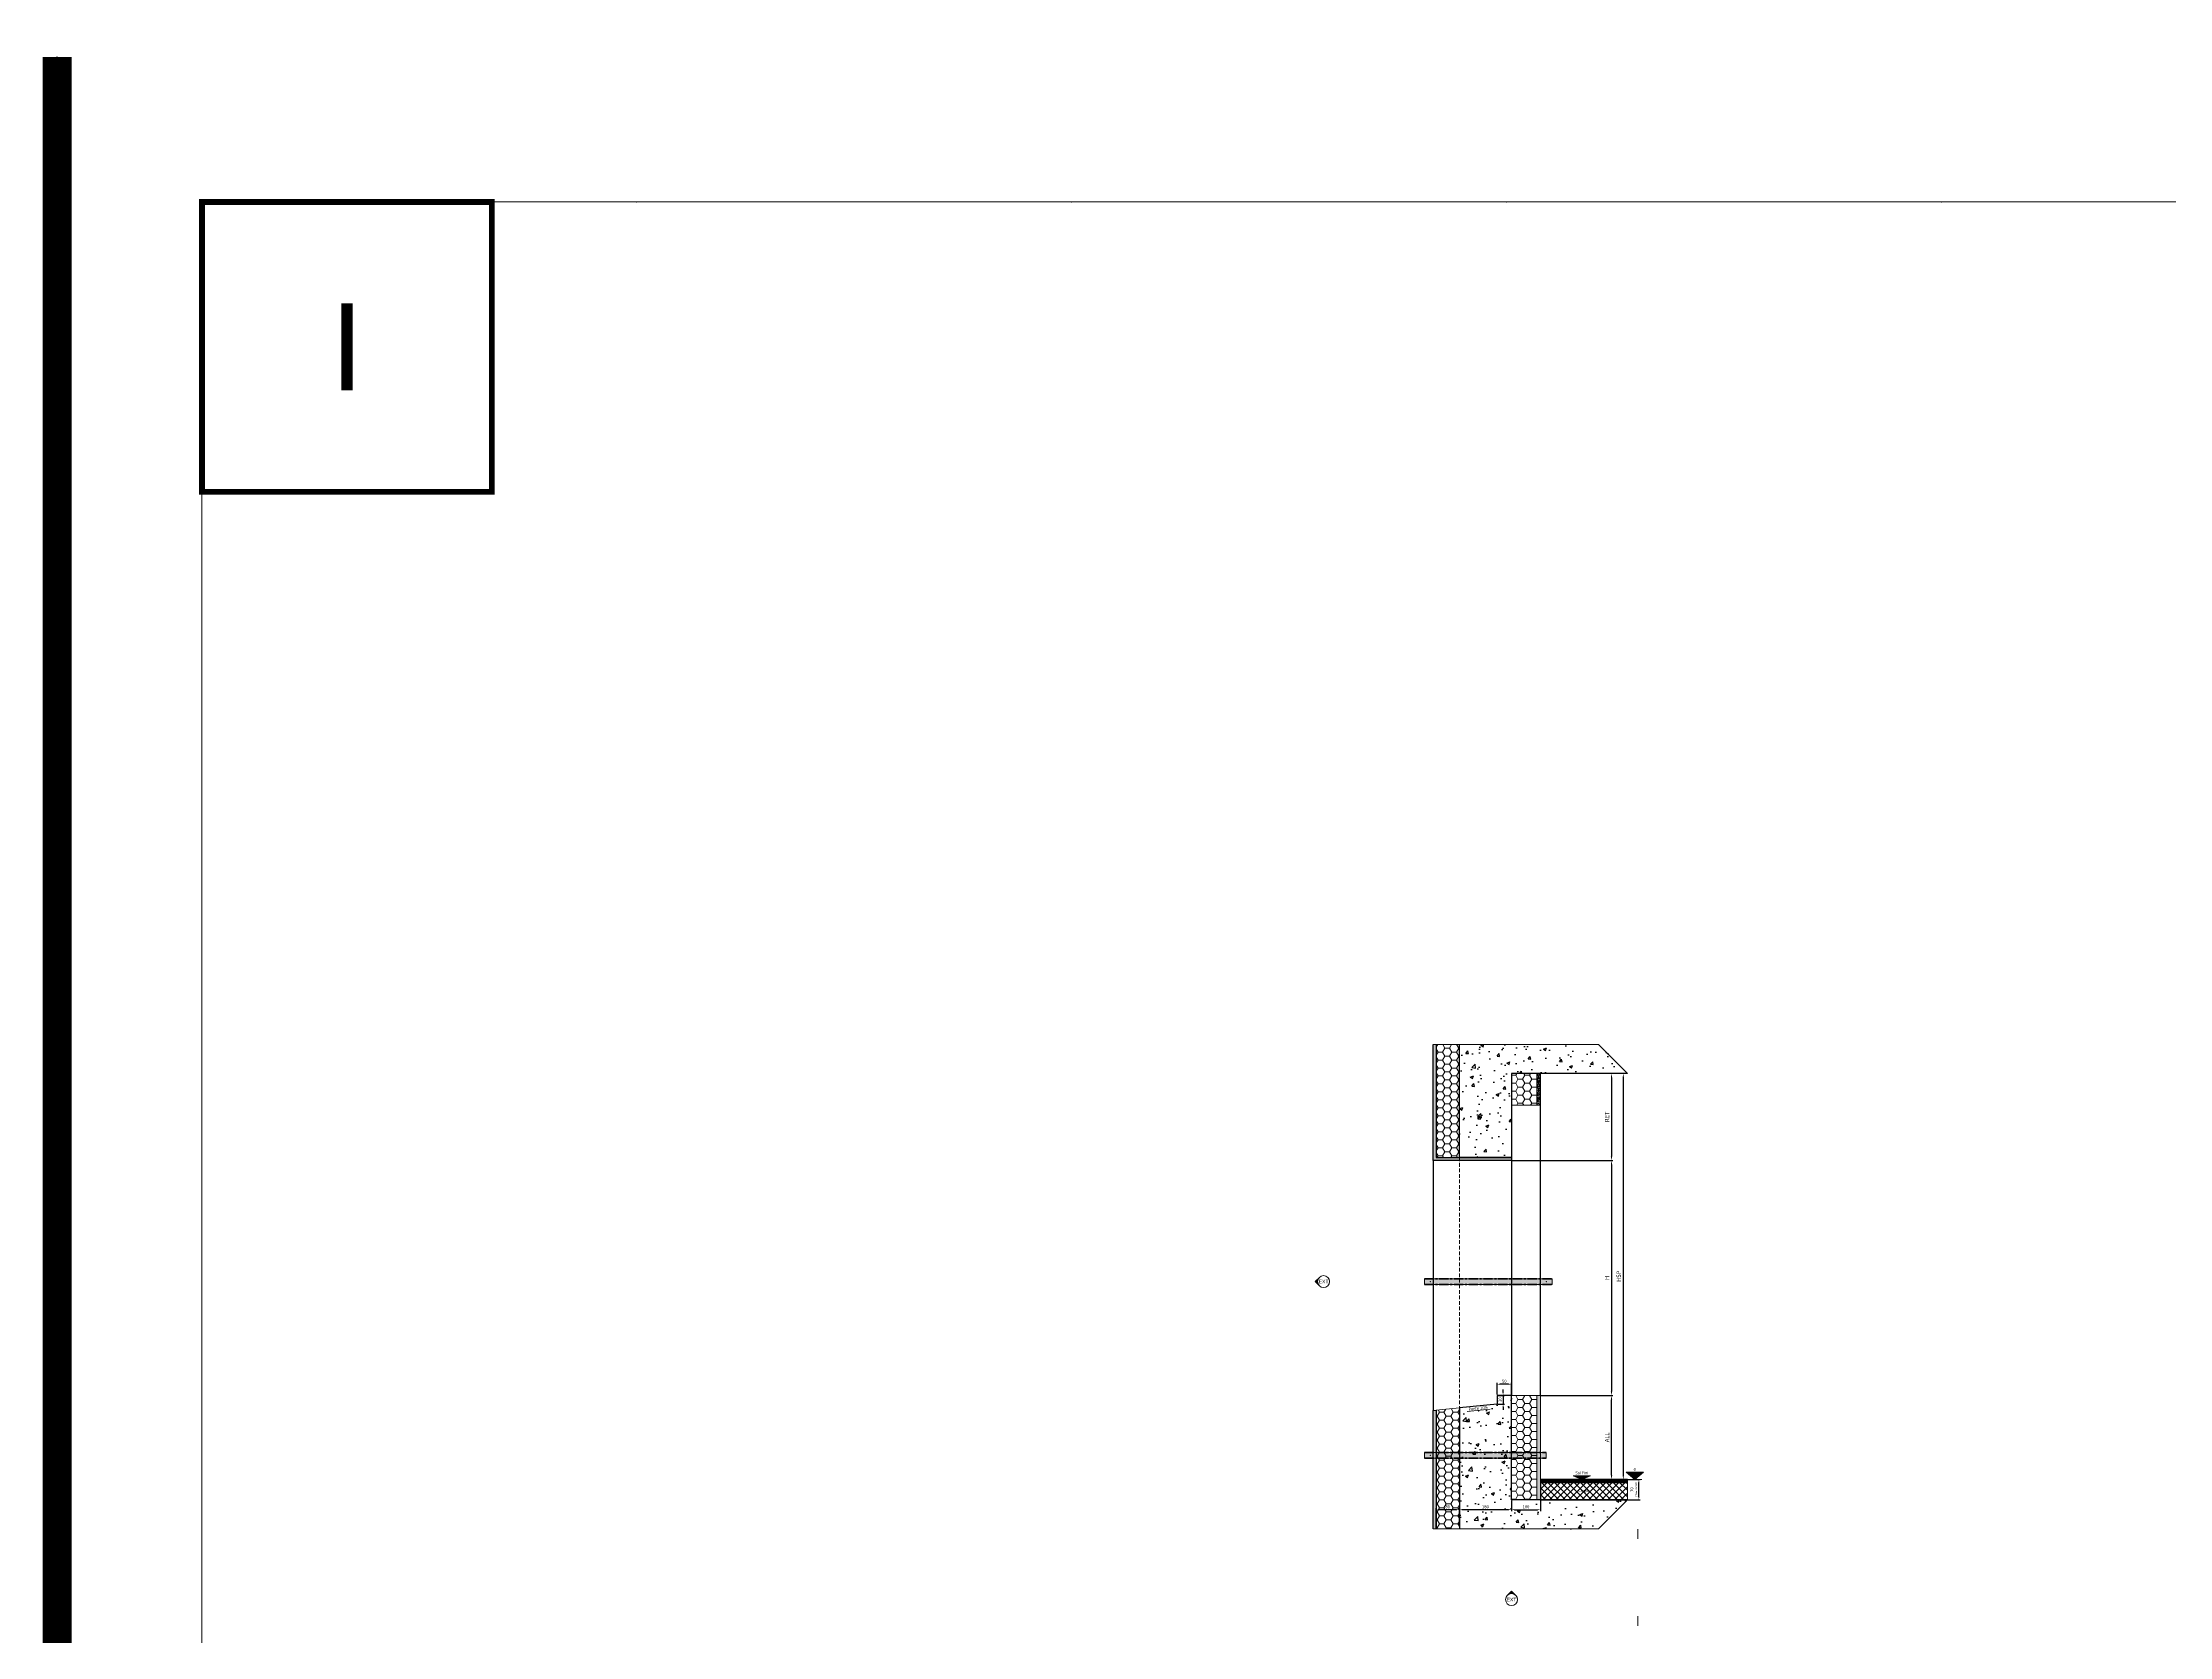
# Model space of a CAD drawing. Header units: millimetres. Extents: x -20000 to 230000, y -17405 to 25402.
# Drawn here: x 79950 to 87287, y 4552 to 10050 of the extents above; entities that cross this region are included whole.
import ezdxf
from ezdxf.enums import TextEntityAlignment as Align

# ---------------------------------------------------------------- set-up
doc = ezdxf.new("R2010")
doc.units = ezdxf.units.MM
doc.header["$PDMODE"] = 35
doc.header["$PDSIZE"] = 0.5
doc.linetypes.add('AXES', pattern=[50.800000000000004, 31.75, -6.35, 6.35, -6.35])
doc.linetypes.add('CACHE', pattern=[9.524999999999999, 6.35, -3.175])
doc.layers.get('0').update_dxf_attribs({"lineweight": 13})
doc.layers.get('Defpoints').update_dxf_attribs({"true_color": 0xc2a584})
for name, color, linetype, lineweight in [('0 - 1 (validé)', 3, 'Continuous', 13), ('1 - Axe', 1, 'AXES', 0), ('1 - BETON', 251, 'Continuous', 25), ('1 - Béton', 251, 'Continuous', 25), ('1 - Cotation', 32, 'Continuous', 13), ('1 - INTERROMPU', 253, 'CACHE', 13), ('1 - Isolant', 132, 'Continuous', 13), ('1 - Platre', 252, 'Continuous', 13), ('1 - Texte', 7, 'Continuous', 13), ('Texte', 7, 'Continuous', 13)]:
    doc.layers.add(name, color=color, linetype=linetype, lineweight=lineweight)
for name, color, linetype, lineweight, plot in [('0 - Invisible', 43, 'Continuous', 0, False), ('0 - Trame', 1, 'Continuous', 0, False), ('Non visible', 163, 'Continuous', 25, False)]:
    doc.layers.add(name, color=color, linetype=linetype, lineweight=lineweight, plot=plot)
doc.layers.add('1 - Cache', color=7, linetype='Continuous', lineweight=0, true_color=0xffffff)
doc.styles.get("Standard").update_dxf_attribs({"font": 'ARIALUNI.TTF'})
doc.styles.add('Texte Poralu', font='tahomabd.ttf')
doc.dimstyles.new('100 - 1000', dxfattribs={"dimtxt": 15, "dimasz": 15, "dimexe": 5, "dimexo": 2.5, "dimgap": 8, "dimtad": 1, "dimdec": 1, "dimtxsty": 'Texte Poralu', "dimcen": 10, "dimazin": 0, "dimtfac": 1, "dimtdec": 1, "dimtmove": 0, "dimatfit": 3, "dimfxl": 1, "dimarcsym": 0})
doc.dimstyles.new('30 - 1000', dxfattribs={"dimtxt": 10, "dimasz": 10, "dimexe": 5, "dimexo": 2.5, "dimgap": 5, "dimtad": 1, "dimdec": 1, "dimtxsty": 'Texte Poralu', "dimcen": 5, "dimazin": 0, "dimtfac": 1, "dimtdec": 1, "dimtmove": 0, "dimatfit": 3, "dimfxl": 1, "dimarcsym": 0})

# ---------------------------------------------------------------- blocks, each defined once
blk = doc.blocks.new('Cadre Coupe_Elev')
at = {"const_width": 20}
blk.add_lwpolyline([(500, 9500), (1500, 9500), (1500, 8500), (500, 8500)], close=True, dxfattribs=at)
for p in [(2000, 9500), (3500, 9500), (5000, 9500), (6500, 9500)]:
    blk.add_point(p)
at = {"layer": '0 - Trame'}
blk.add_lwpolyline([(500, 500), (9500, 500), (9500, 9500), (500, 9500)], close=True, dxfattribs=at)
for p in [(0, 10000), (10000, 10000)]:
    blk.add_point(p, dxfattribs=at)
at = {"layer": 'Defpoints'}
blk.add_point((5000, 5729.996620553562), dxfattribs=at)
at = {"color": 7}
blk.add_attdef('REPERE_1', text='', height=300, dxfattribs=at).set_placement((1000, 9000), align=Align.MIDDLE_CENTER)
at = {"layer": '1 - Texte', "color": 7}
for tag, p in [('DEFINITION1', (5000, 1200)), ('DEFINITION2', (5000, 800))]:
    blk.add_attdef(tag, text='', height=250, dxfattribs=at).set_placement(p, align=Align.MIDDLE_CENTER)
at = {"layer": 'Non visible', "style": 'Texte Poralu'}
for p in [(5447.11721373623, 4905.799125232807), (5447.11721373623, 4605.799125232807)]:
    blk.add_attdef('REPERE_2', text='', height=35, dxfattribs=at).set_placement(p, align=Align.MIDDLE_LEFT)
blk = doc.blocks.new('*U533')
at = {"layer": '1 - Béton'}
h = blk.add_hatch(dxfattribs=at)
h.set_pattern_fill('ANSI31', color=256, scale=0.5, angle=135)
h.set_pattern_definition([(180, (199.9999999999554, -2.273736754431224e-12), (-3.33066907387547e-16, -1.5875), [])])
h.paths.add_polyline_path([(0, 60.00000000000001), (299.9999999999554, 59.99999999999545), (299.9999999999554, 69.99999999999545), (0, 70)])
h = blk.add_hatch(dxfattribs=at)
h.set_pattern_fill('ANSI37', color=256, scale=5)
h.set_pattern_definition([(45, (199.9999999999554, -2.273736754431224e-12), (-11.22532015133644, 11.22532015133644), []), (135, (199.9999999999554, -2.273736754431224e-12), (-11.22532015133644, -11.22532015133644), [])])
h.paths.add_polyline_path([(0, 0), (299.9999999999554, -6.821210263295947e-12), (299.9999999999554, 59.99999999999545), (0, 60)])
h.paths.add_polyline_path([(125.9083277367138, 20.81766286097819), (173.9506380120663, 20.81766286097819), (173.9506380120663, 42.41940899932608), (125.9083277367138, 42.41940899932608)], flags=24)
at = {"layer": '0 - Invisible'}
for points in [[(0, 60.00000000000001), (299.9999999999554, 59.99999999999545), (299.9999999999554, 69.99999999999545), (0, 70), (0, 60.00000000000001)], [(0, 0), (299.9999999999554, -6.821210263295947e-12), (299.9999999999554, 59.99999999999545), (0, 60), (0, 0)]]:
    blk.add_lwpolyline(points, dxfattribs=at)
at = {"layer": '1 - Béton'}
for points in [[(299.9999999999554, 69.99999999999545), (0, 70), (0, 60.00000000000001), (299.9999999999554, 59.99999999999545)], [(299.9999999999554, 59.99999999999545), (0, 60.00000000000001), (0, 0), (299.9999999999554, -6.821210263295947e-12)]]:
    blk.add_lwpolyline(points, dxfattribs=at)
at = {"layer": 'Texte', "insert": (149.9999999999777, 29.99999999999767), "char_height": 10, "attachment_point": 5, "style": 'Texte Poralu'}
blk.add_mtext_dynamic_manual_height_columns('Chape', width=29.38230259003263, gutter_width=50, heights=[0], dxfattribs=at)
blk = doc.blocks.new('*U536')
at = {"layer": '1 - Isolant'}
h = blk.add_hatch(dxfattribs=at)
h.set_pattern_fill('HONEY', color=256, scale=5)
h.set_pattern_definition([(0, (-58597.14088961112, -19597.49265059402), (23.8125, 13.748153225), [15.875, -31.75]), (120, (-58597.14088961112, -19597.49265059402), (-23.81249994797095, 13.74815331511695), [15.87499999999996, -31.74999999999991]), (59.99999999999999, (-58597.14088961112, -19597.49265059402), (5.202904551637744e-08, 27.49630654011694), [-31.75, 15.875])])
h.paths.add_polyline_path([(3.142641432926724e-11, -360.0000000006967), (87.00000000081997, -360.0000000006967), (87.00000000080308, 0), (0, 0)])
at = {"layer": '1 - Platre'}
h = blk.add_hatch(dxfattribs=at)
h.set_pattern_fill('AR-SAND', color=256, scale=0.1)
h.set_pattern_definition([(37.50000000000001, (-58597.14088961112, -19597.49265059402), (-0.1600031295984046, 4.894132373293424), [0, -3.860800000000001, 0, -4.318000000000001, 0, -4.1275]), (7.499999999999999, (-58597.14088961112, -19597.49265059402), (4.495232831380027, 7.168251005683543), [0, -2.0828, 0, -3.4798, 0, -1.3335]), (327.5, (-58600.26508961112, -19597.49265059402), (7.90992370241458, 0.01437184678545691), [0, -1.27, 0, -4.572, 0, -5.969]), (317.5, (-58600.26508961112, -19597.49265059402), (7.635564524722972, 2.229293232572162), [0, -0.635, 0, -2.9972, 0, -3.429])])
h.paths.add_polyline_path([(100.0000000008272, -360.0000000006967), (100.0000000008031, 0), (87.00000000080308, 0), (87.00000000081997, -360.0000000006967)])
at = {"layer": '0 - Invisible'}
for points in [[(3.142641432926724e-11, -360.0000000006967), (87.00000000081997, -360.0000000006967)], [(87.00000000081997, -360.0000000006967), (100.0000000008272, -360.0000000006967)]]:
    blk.add_lwpolyline(points, dxfattribs=at)
at = {"layer": '1 - Isolant'}
blk.add_lwpolyline([(87.00000000081997, -360.0000000006967), (87.00000000080308, 0), (0, 0), (3.142641432926724e-11, -360.0000000006967)], dxfattribs=at)
at = {"layer": '1 - Platre'}
blk.add_lwpolyline([(100.0000000008272, -360.0000000006967), (100.0000000008031, 0), (87.00000000080308, 0), (87.00000000081997, -360.0000000006967)], dxfattribs=at)
blk = doc.blocks.new('*D1449')
at = {"layer": 'Defpoints', "color": 0, "lineweight": -2, "transparency": 16777216}
for p, q in [((84837.50000000001, 4936.232209339347), (84837.50000000001, 4994.157499047593)), ((85017.49999999924, 5021.232209339347), (85017.49999999924, 4984.157499047593)), ((85007.49999999924, 4989.157499047593), (84847.50000000001, 4989.157499047593))]:
    blk.add_line(p, q, dxfattribs=at)
at = {"layer": 'Defpoints', "color": 0, "transparency": 16777216}
for p in [(85017.49999999924, 5023.732209339347), (84837.50000000001, 4989.157499047593), (84837.50000000001, 4933.732209339347)]:
    blk.add_point(p, dxfattribs=at)
for points in [[(84847.50000000001, 4990.82416571426), (84847.50000000001, 4987.490832380926), (84837.50000000001, 4989.157499047593)], [(85007.49999999924, 4990.82416571426), (85007.49999999924, 4987.490832380926), (85017.49999999924, 4989.157499047593)]]:
    blk.add_solid(points, dxfattribs=at)
at = {"layer": 'Defpoints', "color": 0, "transparency": 16777216, "insert": (84927.49999999962, 4999.385840216162), "char_height": 10, "attachment_point": 5, "style": 'Texte Poralu'}
blk.add_mtext('180', dxfattribs=at)
blk = doc.blocks.new('*D1450')
at = {"layer": '1 - Cotation', "color": 0, "lineweight": -2, "transparency": 16777216}
for p, q in [((85017.49999999924, 5021.232209339347), (85017.49999999924, 4984.157499047593)), ((85117.50000000003, 5021.23220933935), (85117.50000000003, 4984.157499047593)), ((85027.49999999924, 4989.157499047593), (85107.50000000003, 4989.157499047593))]:
    blk.add_line(p, q, dxfattribs=at)
at = {"layer": '1 - Cotation', "color": 0, "transparency": 16777216}
for points in [[(85027.49999999924, 4990.82416571426), (85027.49999999924, 4987.490832380926), (85017.49999999924, 4989.157499047593)], [(85107.50000000003, 4990.82416571426), (85107.50000000003, 4987.490832380926), (85117.50000000003, 4989.157499047593)]]:
    blk.add_solid(points, dxfattribs=at)
at = {"layer": 'Defpoints', "color": 0, "transparency": 16777216}
for p in [(85017.49999999924, 5023.732209339347), (85117.50000000003, 5023.73220933935), (85117.50000000003, 4989.157499047593)]:
    blk.add_point(p, dxfattribs=at)
at = {"layer": '1 - Cotation', "color": 0, "transparency": 16777216, "insert": (85067.49999999964, 4999.362334507633), "char_height": 10, "attachment_point": 5, "style": 'Texte Poralu'}
blk.add_mtext('100', dxfattribs=at)
blk = doc.blocks.new('*U199')
blk.add_hatch(color=256).paths.add_polyline_path([(25, 0), (55, 25), (-5, 25)])
blk.add_line((0, 0), (50, 0))
blk.add_lwpolyline([(25, 0), (55, 25), (-5, 25), (25, 0)])
at = {"style": 'Texte Poralu'}
blk.add_attdef('HAUTEUR', text='', height=10, dxfattribs=at).set_placement((25, 34.99999999999997), align=Align.MIDDLE_CENTER)
blk = doc.blocks.new('*U200')
blk.add_hatch(color=256).paths.add_polyline_path([(0, 0), (29.99999999999999, 12.5), (-30.00000000000001, 12.5)])
blk.add_lwpolyline([(0, 0), (29.99999999999999, 12.5), (-30.00000000000001, 12.5), (0, 0)])
at = {"layer": 'Texte', "insert": (-7.105427357601002e-15, 17.5), "char_height": 10, "attachment_point": 8, "style": 'Texte Poralu'}
blk.add_mtext('Sol Fini', dxfattribs=at)
blk = doc.blocks.new('*D1451')
at = {"color": 0, "lineweight": -2, "transparency": 16777216}
for p, q in [((85420, 5093.732209339345), (85461.82849287566, 5093.732209339345)), ((85456.82849287566, 5033.732209339347), (85456.82849287566, 5083.732209339345)), ((85419.99999999924, 5023.732209339347), (85461.82849287566, 5023.732209339347))]:
    blk.add_line(p, q, dxfattribs=at)
at = {"color": 0, "transparency": 16777216}
for points in [[(85455.16182620899, 5083.732209339345), (85458.49515954233, 5083.732209339345), (85456.82849287566, 5093.732209339345)], [(85455.16182620899, 5033.732209339347), (85458.49515954233, 5033.732209339347), (85456.82849287566, 5023.732209339347)]]:
    blk.add_solid(points, dxfattribs=at)
at = {"layer": 'Defpoints', "color": 0, "transparency": 16777216}
for p in [(85417.5, 5093.732209339345), (85456.82849287566, 5093.732209339345), (85417.49999999924, 5023.732209339347)]:
    blk.add_point(p, dxfattribs=at)
at = {"color": 0, "transparency": 16777216, "insert": (85439.18757055643, 5058.73220933936), "char_height": 10, "attachment_point": 5, "rotation": 90, "style": 'Texte Poralu'}
blk.add_mtext('70 \\P{\\H0.6x;(Réserve Sol)}', dxfattribs=at)
blk = doc.blocks.new('*D1452')
at = {"layer": 'Defpoints', "color": 0, "lineweight": -2, "transparency": 16777216}
for p, q in [((84757.50000000003, 4926.23220933935), (84757.50000000003, 4994.157499047589)), ((84837.50000000001, 4936.232209339347), (84837.50000000001, 4994.157499047589)), ((84827.50000000001, 4989.157499047589), (84767.50000000003, 4989.157499047589))]:
    blk.add_line(p, q, dxfattribs=at)
at = {"layer": 'Defpoints', "color": 0, "transparency": 16777216}
for p in [(84757.50000000003, 4989.157499047589), (84757.50000000003, 4923.73220933935), (84837.50000000001, 4933.732209339347)]:
    blk.add_point(p, dxfattribs=at)
for points in [[(84767.50000000003, 4990.824165714256), (84767.50000000003, 4987.490832380922), (84757.50000000003, 4989.157499047589)], [(84827.50000000001, 4990.824165714256), (84827.50000000001, 4987.490832380922), (84837.50000000001, 4989.157499047589)]]:
    blk.add_solid(points, dxfattribs=at)
at = {"layer": 'Defpoints', "color": 0, "transparency": 16777216, "insert": (84797.50000000003, 4999.385840216159), "char_height": 10, "attachment_point": 5, "style": 'Texte Poralu'}
blk.add_mtext('80', dxfattribs=at)
blk = doc.blocks.new('*U473')
at = {"layer": '1 - Isolant'}
h = blk.add_hatch(dxfattribs=at)
h.set_pattern_fill('HONEY', color=256, scale=5)
h.set_pattern_definition([(0, (-58597.14088961185, -19397.49265059368), (23.8125, 13.748153225), [15.875, -31.75]), (120, (-58597.14088961185, -19397.49265059368), (-23.81249994797095, 13.74815331511695), [15.87499999999993, -31.74999999999986]), (59.99999999999999, (-58597.14088961185, -19397.49265059368), (5.202904551637744e-08, 27.49630654011694), [-31.75, 15.875])])
h.paths.add_polyline_path([(9.553002256405232e-11, -300.0000000003563), (87.00000000008097, -300.0000000003563), (86.99999999999818, -190), (-1.818989403545856e-12, -190)])
at = {"layer": '1 - Platre'}
h = blk.add_hatch(dxfattribs=at)
h.set_pattern_fill('AR-SAND', color=256, scale=0.1)
h.set_pattern_definition([(37.50000000000001, (-58597.14088961185, -19397.49265059368), (-0.1600031295984046, 4.894132373293424), [0, -3.860800000000001, 0, -4.318000000000001, 0, -4.1275]), (7.499999999999999, (-58597.14088961185, -19397.49265059368), (4.495232831380027, 7.168251005683543), [0, -2.0828, 0, -3.4798, 0, -1.3335]), (327.5, (-58600.26508961185, -19397.49265059368), (7.90992370241458, 0.01437184678545691), [0, -1.27, 0, -4.572, 0, -5.969]), (317.5, (-58600.26508961185, -19397.49265059368), (7.635564524722972, 2.229293232572162), [0, -0.635, 0, -2.9972, 0, -3.429])])
h.paths.add_polyline_path([(100.0000000000882, -300.0000000003563), (99.99999999999818, -190), (86.99999999999818, -190), (87.00000000008097, -300.0000000003563)])
at = {"layer": '0 - Invisible'}
for points in [[(9.553002256405232e-11, -300.0000000003563), (87.00000000008097, -300.0000000003563)], [(87.00000000008097, -300.0000000003563), (100.0000000000882, -300.0000000003563)]]:
    blk.add_lwpolyline(points, dxfattribs=at)
at = {"layer": '1 - Isolant'}
blk.add_lwpolyline([(87.00000000008097, -300.0000000003563), (86.99999999999818, -190), (-1.818989403545856e-12, -190), (9.553002256405232e-11, -300.0000000003563)], dxfattribs=at)
at = {"layer": '1 - Platre'}
blk.add_lwpolyline([(100.0000000000882, -300.0000000003563), (99.99999999999818, -190), (86.99999999999818, -190), (87.00000000008097, -300.0000000003563)], dxfattribs=at)
blk = doc.blocks.new('*U762')
at = {"layer": '1 - Isolant'}
h = blk.add_hatch(dxfattribs=at)
h.set_pattern_fill('HONEY', color=256, scale=5, style=0)
h.set_pattern_definition([(0, (-80.00000000000003, 230.0000000003561), (23.8125, 13.748153225), [15.875, -31.75]), (120, (-80.00000000000003, 230.0000000003561), (-23.81249994797095, 13.74815331511695), [15.87499999999995, -31.74999999999989]), (59.99999999999999, (-80.00000000000003, 230.0000000003561), (5.202904551637744e-08, 27.49630654011694), [-31.75, 15.875])])
h.paths.add_polyline_path([(-80, 390.000000000357), (2.387982389955822e-14, 390.000000000357), (1.77635683940025e-15, -9.094947017729282e-13), (-80.00000000000003, -9.094947017729282e-13)])
at = {"layer": '0 - Invisible'}
blk.add_lwpolyline([(-80, 390.000000000357), (2.387982389955822e-14, 390.000000000357)], dxfattribs=at)
at = {"layer": '1 - Isolant'}
blk.add_lwpolyline([(2.387982389955822e-14, 390.000000000357), (0, 0), (0, 0), (1.77635683940025e-15, -9.094947017729282e-13), (-80.00000000000003, -9.094947017729282e-13), (-80, 390.000000000357)], dxfattribs=at)
blk = doc.blocks.new('*D1453')
at = {"layer": '1 - Cotation', "color": 0, "lineweight": -2, "transparency": 16777216}
for p, q in [((85020.00000000012, 6194.331641222818), (85367.49999999991, 6194.331641222818)), ((85362.49999999991, 6179.331641222818), (85362.49999999991, 5398.732209340043)), ((85120.00000000003, 5383.732209340043), (85367.49999999991, 5383.732209340043))]:
    blk.add_line(p, q, dxfattribs=at)
at = {"layer": '1 - Cotation', "color": 0, "transparency": 16777216}
for points in [[(85359.99999999991, 6179.331641222818), (85364.99999999991, 6179.331641222818), (85362.49999999991, 6194.331641222818)], [(85359.99999999991, 5398.732209340043), (85364.99999999991, 5398.732209340043), (85362.49999999991, 5383.732209340043)]]:
    blk.add_solid(points, dxfattribs=at)
at = {"layer": 'Defpoints', "color": 0, "transparency": 16777216}
for p in [(85017.50000000012, 6194.331641222818), (85117.50000000003, 5383.732209340043), (85362.49999999991, 5383.732209340043)]:
    blk.add_point(p, dxfattribs=at)
at = {"layer": '1 - Cotation', "color": 0, "transparency": 16777216, "insert": (85346.99999999991, 5789.031925281444), "char_height": 15, "attachment_point": 5, "rotation": 90, "style": 'Texte Poralu'}
blk.add_mtext('H', dxfattribs=at)
blk = doc.blocks.new('*D1454')
at = {"layer": '1 - Cotation', "color": 0, "lineweight": -2, "transparency": 16777216}
for p, q in [((85415.00000000017, 6494.331641222818), (85398.16722359715, 6494.331641222818)), ((85403.16722359715, 6479.331641222818), (85403.16722359715, 5108.73220933936)), ((85415, 5093.73220933936), (85398.16722359715, 5093.73220933936))]:
    blk.add_line(p, q, dxfattribs=at)
at = {"layer": '1 - Cotation', "color": 0, "transparency": 16777216}
for points in [[(85400.66722359715, 6479.331641222818), (85405.66722359715, 6479.331641222818), (85403.16722359715, 6494.331641222818)], [(85400.66722359715, 5108.73220933936), (85405.66722359715, 5108.73220933936), (85403.16722359715, 5093.73220933936)]]:
    blk.add_solid(points, dxfattribs=at)
at = {"layer": 'Defpoints', "color": 0, "transparency": 16777216}
for p in [(85417.50000000017, 6494.331641222818), (85403.16722359715, 5093.73220933936), (85417.5, 5093.73220933936)]:
    blk.add_point(p, dxfattribs=at)
at = {"layer": '1 - Cotation', "color": 0, "transparency": 16777216, "insert": (85387.39522896988, 5794.031925281102), "char_height": 15, "attachment_point": 5, "rotation": 90, "style": 'Texte Poralu'}
blk.add_mtext('HSP', dxfattribs=at)
blk = doc.blocks.new('*U876')
at = {"layer": '1 - BETON'}
h = blk.add_hatch(dxfattribs=at)
h.set_pattern_fill('CONCRETE', color=256, scale=15, style=0, pattern_type=2)
h.set_pattern_definition([(49.99999999999999, (119.9999999999999, -9.999999999643038), (107.589027390113, -9.412820247389266), [11.25, -123.75]), (355, (119.9999999999999, -9.999999999643038), (-20.81270004195, 112.8288200550018), [9, -99]), (100.4514, (128.965752, -10.78440099964304), (86.77640725710323, 103.415931309143), [9.5610285, -105.1713168]), (46.18420000000002, (119.9999999999999, 20.00000000035696), (160.0861572938467, -24.82785214935271), [16.87499999999984, -185.6249999999987]), (96.6356, (133.34051175, 17.93100395035695), (140.1994058323055, 146.1176806350663), [14.3415432, -157.75695]), (351.1842, (119.9999999999999, 20.00000000035696), (140.1992917700441, 146.1177901387987), [13.5, -148.5]), (21, (134.9999999999999, 12.50000000035696), (89.53605781776925, -60.39283359980082), [11.25, -123.75]), (326.0000000000001, (134.9999999999999, 12.50000000035696), (36.49729978823726, 108.772506757028), [9, -99]), (71.4514, (142.46133495, 7.467259100356969), (126.0333942872235, 48.37957450649286), [9.5610285, -105.1713168]), (37.50000000000001, (119.9999999999999, -9.999999999643038), (1.8239782975936, 49.93407807469672), [0, -97.8, 0, -100.5, 0, -99.375]), (7.499999999999999, (119.9999999999999, -9.999999999643038), (39.46043061632229, 59.16175678235403), [0, -57.3, 0, -95.55, 0, -37.875]), (327.5, (86.54999999999995, -9.999999999643038), (80.07336542586135, -3.383230760156963), [0, -37.5, 0, -117, 0, -155.25]), (317.5, (71.54999999999997, -9.999999999643038), (87.47792540135794, 15.01574734984766), [0, -48.75, 0, -77.69999999999999, 0, -110.25])])
h.paths.add_polyline_path([(400, 290.000000000357), (300, 390.000000000357), (-180, 390.000000000357), (-180, 0), (0, 0), (0, 290.000000000357)])
at = {"layer": '0 - Invisible'}
blk.add_lwpolyline([(400, 290.000000000357), (300, 390.000000000357), (-180, 390.000000000357)], dxfattribs=at)
at = {"layer": '1 - BETON'}
blk.add_lwpolyline([(400, 290.000000000357), (0, 290.000000000357), (0, 0), (-180, 0), (-180, 390.000000000357)], dxfattribs=at)
blk = doc.blocks.new('*U198')
h = blk.add_hatch(color=256)
edge = h.paths.add_edge_path()
edge.add_line((-29.16815472393788, 0), (-14.58407736197061, -14.58407736196894))
edge.add_arc((1.326938559031987e-11, 1.103117597267556e-11), 20.62500000001327, 180.0000000000306, 224.9999999999923, ccw=False)
edge.add_arc((8.125056183416746e-12, -8.900435943814955e-12), 20.62500000000813, 135.0000000000017, 179.9999999999753, ccw=False)
edge.add_line((-14.58407736197061, 14.58407736196894), (-29.16815472393788, 0))
for p, q in [((-14.58407736197061, 14.58407736196894), (-29.16815472393787, 0.001705469134321902)), ((-29.16815472393787, 0.001705469134321902), (-14.58407736196841, -14.58407736197114))]:
    blk.add_line(p, q)
blk.add_circle((0, 0), 20.625)
at = {"insert": (0, 0), "char_height": 12.5, "attachment_point": 5}
blk.add_mtext('EXT', dxfattribs=at)
blk = doc.blocks.new('*D1455')
at = {"layer": '1 - Cotation', "color": 0, "lineweight": -2, "transparency": 16777216}
for p, q in [((85415.00000000012, 6494.331641222801), (85357.49999999991, 6494.331641222801)), ((85362.49999999991, 6479.331641222801), (85362.49999999991, 6209.331641222818)), ((85020.00000000012, 6194.331641222818), (85367.49999999991, 6194.331641222818))]:
    blk.add_line(p, q, dxfattribs=at)
at = {"layer": '1 - Cotation', "color": 0, "transparency": 16777216}
for points in [[(85359.99999999991, 6479.331641222801), (85364.99999999991, 6479.331641222801), (85362.49999999991, 6494.331641222801)], [(85359.99999999991, 6209.331641222818), (85364.99999999991, 6209.331641222818), (85362.49999999991, 6194.331641222818)]]:
    blk.add_solid(points, dxfattribs=at)
at = {"layer": 'Defpoints', "color": 0, "transparency": 16777216}
for p in [(85417.50000000012, 6494.331641222801), (85017.50000000012, 6194.331641222818), (85362.49999999991, 6194.331641222818)]:
    blk.add_point(p, dxfattribs=at)
at = {"layer": '1 - Cotation', "color": 0, "transparency": 16777216, "insert": (85346.99999999991, 6344.331641222823), "char_height": 15, "attachment_point": 5, "rotation": 90, "style": 'Texte Poralu'}
blk.add_mtext('RET', dxfattribs=at)
blk = doc.blocks.new('*U537')
at = {"layer": '1 - Isolant'}
h = blk.add_hatch(dxfattribs=at)
h.set_pattern_fill('HONEY', color=256, scale=5, style=0)
h.set_pattern_definition([(0, (19.99999999999998, -215.0000000007813), (23.8125, 13.748153225), [15.875, -31.75]), (120, (19.99999999999998, -215.0000000007813), (-23.81249994797095, 13.74815331511695), [15.87499999999992, -31.74999999999983]), (59.99999999999999, (19.99999999999998, -215.0000000007813), (5.202904551637744e-08, 27.49630654011694), [-31.75, 15.875])])
h.paths.add_polyline_path([(-7.660165728681047e-14, -417.0000000007813), (0, 0), (-79.99999999999994, -7.999999999999996), (-79.99999999999999, -417.0000000007813)])
at = {"layer": '0 - Invisible'}
blk.add_lwpolyline([(-79.99999999999999, -417.0000000007813), (-7.660165728681047e-14, -417.0000000007813)], dxfattribs=at)
at = {"layer": '1 - Isolant'}
blk.add_lwpolyline([(-7.660165728681047e-14, -417.0000000007813), (0, 0), (-79.99999999999994, -7.999999999999996), (-79.99999999999999, -417.0000000007813)], dxfattribs=at)
blk = doc.blocks.new('*D1469')
at = {"layer": '1 - Cotation', "color": 0, "lineweight": -2, "transparency": 16777216}
for p, q in [((84967.49999999924, 5386.232209340043), (84967.49999999924, 5427.270608075254)), ((85007.49999999924, 5422.270608075254), (84977.49999999924, 5422.270608075254)), ((85017.49999999924, 5386.232209340043), (85017.49999999924, 5427.270608075254))]:
    blk.add_line(p, q, dxfattribs=at)
at = {"layer": '1 - Cotation', "color": 0, "transparency": 16777216}
for points in [[(84977.49999999924, 5423.937274741921), (84977.49999999924, 5420.603941408587), (84967.49999999924, 5422.270608075254)], [(85007.49999999924, 5423.937274741921), (85007.49999999924, 5420.603941408587), (85017.49999999924, 5422.270608075254)]]:
    blk.add_solid(points, dxfattribs=at)
at = {"layer": 'Defpoints', "color": 0, "transparency": 16777216}
for p in [(84967.49999999924, 5422.270608075254), (84967.49999999924, 5383.732209340043), (85017.49999999924, 5383.732209340043)]:
    blk.add_point(p, dxfattribs=at)
at = {"layer": '1 - Cotation', "color": 0, "transparency": 16777216, "insert": (84992.49999999924, 5432.475443535294), "char_height": 10, "attachment_point": 5, "style": 'Texte Poralu'}
blk.add_mtext('50', dxfattribs=at)
blk = doc.blocks.new('*D1470')
at = {"layer": '1 - Cotation', "color": 0, "lineweight": -2, "transparency": 16777216}
for p, q in [((84969.99999999924, 5383.732209340043), (84993.51250774141, 5383.732209340043)), ((84988.51250774141, 5393.732209340043), (84988.51250774141, 5403.732209340043)), ((84988.51250774141, 5383.732209340043), (84988.51250774141, 5353.732209340043)), ((84969.99999999924, 5353.732209340043), (84993.51250774141, 5353.732209340043)), ((84988.51250774141, 5343.732209340043), (84988.51250774141, 5333.732209340043))]:
    blk.add_line(p, q, dxfattribs=at)
at = {"layer": '1 - Cotation', "color": 0, "transparency": 16777216}
for points in [[(84986.84584107474, 5393.732209340043), (84990.17917440808, 5393.732209340043), (84988.51250774141, 5383.732209340043)], [(84986.84584107474, 5343.732209340043), (84990.17917440808, 5343.732209340043), (84988.51250774141, 5353.732209340043)]]:
    blk.add_solid(points, dxfattribs=at)
at = {"layer": 'Defpoints', "color": 0, "transparency": 16777216}
for p in [(84967.49999999924, 5383.732209340043), (84967.49999999924, 5353.732209340043), (84988.51250774141, 5353.732209340043)]:
    blk.add_point(p, dxfattribs=at)
at = {"layer": '1 - Cotation', "color": 0, "transparency": 16777216, "insert": (84978.30431432302, 5368.732209340057), "char_height": 10, "attachment_point": 5, "rotation": 90, "style": 'Texte Poralu'}
blk.add_mtext('30', dxfattribs=at)
blk = doc.blocks.new('*D1456')
at = {"layer": '1 - Cotation', "color": 0, "lineweight": -2, "transparency": 16777216}
for p, q in [((85120.00000000003, 5383.732209340043), (85367.49999999991, 5383.732209340043)), ((85362.49999999991, 5108.73220933936), (85362.49999999991, 5368.732209340043)), ((85415, 5093.73220933936), (85357.49999999991, 5093.73220933936))]:
    blk.add_line(p, q, dxfattribs=at)
at = {"layer": '1 - Cotation', "color": 0, "transparency": 16777216}
for points in [[(85359.99999999991, 5368.732209340043), (85364.99999999991, 5368.732209340043), (85362.49999999991, 5383.732209340043)], [(85359.99999999991, 5108.73220933936), (85364.99999999991, 5108.73220933936), (85362.49999999991, 5093.73220933936)]]:
    blk.add_solid(points, dxfattribs=at)
at = {"layer": 'Defpoints', "color": 0, "transparency": 16777216}
for p in [(85117.50000000003, 5383.732209340043), (85362.49999999991, 5383.732209340043), (85417.5, 5093.73220933936)]:
    blk.add_point(p, dxfattribs=at)
at = {"layer": '1 - Cotation', "color": 0, "transparency": 16777216, "insert": (85346.99999999991, 5238.732209339715), "char_height": 15, "attachment_point": 5, "rotation": 90, "style": 'Texte Poralu'}
blk.add_mtext('ALL', dxfattribs=at)
blk = doc.blocks.new('*U763')
at = {"layer": '1 - BETON'}
h = blk.add_hatch(dxfattribs=at)
h.set_pattern_fill('AR-SAND', color=256, scale=0.1)
h.set_pattern_definition([(37.50000000000001, (-190.0000000003577, -60.00000000000011), (-0.1600031295984046, 4.894132373293424), [0, -3.860800000000001, 0, -4.318000000000001, 0, -4.1275]), (7.499999999999999, (-190.0000000003577, -60.00000000000011), (4.495232831380027, 7.168251005683543), [0, -2.0828, 0, -3.4798, 0, -1.3335]), (327.5, (-193.1242000003577, -60.00000000000011), (7.90992370241458, 0.01437184678545762), [0, -1.27, 0, -4.572, 0, -5.969]), (317.5, (-193.1242000003577, -60.00000000000011), (7.635564524722972, 2.229293232572163), [0, -0.635, 0, -2.9972, 0, -3.429])])
h.paths.add_polyline_path([(-390.0000000003581, 10), (-390.0000000003581, 0), (0, 0), (3.943512183468556e-13, -260.0000000000001), (10.00000000000039, -260.0000000000001), (10, 10)])
at = {"layer": '0 - Invisible'}
blk.add_lwpolyline([(-390.0000000003581, 10), (-390.0000000003581, 0)], dxfattribs=at)
at = {"layer": '1 - BETON'}
blk.add_lwpolyline([(-390.0000000003581, 0), (0, 0), (3.943512183468556e-13, -260.0000000000001), (10.00000000000039, -260.0000000000001), (10, 10), (-390.0000000003581, 10)], dxfattribs=at)
blk = doc.blocks.new('*U703')
at = {"layer": '1 - BETON'}
h = blk.add_hatch(dxfattribs=at)
h.set_pattern_fill('AR-SAND', color=256, scale=0.1)
h.set_pattern_definition([(37.50000000000001, (6.208367153703875e-13, -210.0000000007813), (-0.1600031295984046, 4.894132373293424), [0, -3.860800000000001, 0, -4.318000000000001, 0, -4.1275]), (7.499999999999999, (6.208367153703875e-13, -210.0000000007813), (4.495232831380027, 7.168251005683543), [0, -2.0828, 0, -3.4798, 0, -1.3335]), (327.5, (-3.124199999999379, -210.0000000007813), (7.90992370241458, 0.01437184678545762), [0, -1.27, 0, -4.572, 0, -5.969]), (317.5, (-3.124199999999379, -210.0000000007813), (7.635564524722972, 2.229293232572163), [0, -0.635, 0, -2.9972, 0, -3.429])])
h.paths.add_polyline_path([(10.00000000000058, -409.0000000007813), (10, -1), (0, 0), (5.840973113959669e-13, -409.0000000007813)])
at = {"layer": '0 - Invisible'}
blk.add_line((5.840973113959669e-13, -409.0000000007813), (10.00000000000058, -409.0000000007813), dxfattribs=at)
at = {"layer": '1 - BETON'}
blk.add_lwpolyline([(10.00000000000058, -409.0000000007813), (10, -1), (0, 0), (5.840973113959669e-13, -409.0000000007813)], dxfattribs=at)
blk = doc.blocks.new('*U225')
at = {"layer": '1 - Cache'}
blk.add_hatch(color=256, dxfattribs=at).paths.add_polyline_path([(-20, -10), (400.0000000000182, -10), (400.0000000000182, 10), (-20, 10)])
at = {"layer": '0 - Invisible'}
blk.add_lwpolyline([(-20, -10), (400.0000000000182, -10), (400.0000000000182, 10), (-20, 10)], close=True, dxfattribs=at)
for p in [(0, 0), (380.0000000000182, 0)]:
    blk.add_point(p, dxfattribs=at)
at = {"layer": '1 - Axe', "lineweight": 50}
for p, q in [((-20, 10), (400.0000000000182, 10)), ((-20, -10), (400.0000000000182, -10))]:
    blk.add_line(p, q, dxfattribs=at)
blk = doc.blocks.new('*U189')
h = blk.add_hatch(color=256)
edge = h.paths.add_edge_path()
edge.add_line((-2.072522045462071e-13, 29.16815472393788), (-14.58407736196905, 14.58407736197051))
edge.add_arc((1.103117597267565e-11, -1.326938559031979e-11), 20.62500000001327, 90.00000000003098, 134.9999999999927, ccw=False)
edge.add_arc((-8.900435943814897e-12, -8.125056183416809e-12), 20.62500000000813, 45.00000000000222, 89.99999999997573, ccw=False)
edge.add_line((14.58407736196884, 14.58407736197071), (-2.060573933704291e-13, 29.16815472393788))
for p, q in [((0.00170546913411465, 29.16815472393787), (-14.58407736197124, 14.58407736196831)), ((14.58407736196884, 14.58407736197071), (0.00170546913411465, 29.16815472393787))]:
    blk.add_line(p, q)
blk.add_circle((0, 0), 20.625)
at = {"insert": (0, 0), "char_height": 12.5, "attachment_point": 5}
blk.add_mtext('EXT', dxfattribs=at)
blk = doc.blocks.new('*U439')
at = {"layer": '1 - Cache'}
blk.add_hatch(color=256, dxfattribs=at).paths.add_polyline_path([(-20, -10), (419.999999999899, -10), (419.999999999899, 10), (-20, 10)])
at = {"layer": '0 - Invisible'}
blk.add_lwpolyline([(-20, -10), (419.999999999899, -10), (419.999999999899, 10), (-20, 10)], close=True, dxfattribs=at)
for p in [(0, 0), (399.999999999899, 0)]:
    blk.add_point(p, dxfattribs=at)
at = {"layer": '1 - Axe', "lineweight": 50}
for p, q in [((-20, 10), (419.999999999899, 10)), ((-20, -10), (419.999999999899, -10))]:
    blk.add_line(p, q, dxfattribs=at)
blk = doc.blocks.new('*U1521')
at = {"layer": '0 - Invisible'}
for p in [(0, 0), (1.782078862990602, -17.82078862990238)]:
    blk.add_point(p, dxfattribs=at)
at = {"layer": 'Texte', "insert": (1.284560267886263, -12.84560267885354), "char_height": 10, "attachment_point": 8, "rotation": 5.710593137499643, "style": 'Texte Poralu'}
blk.add_mtext('Pente 10%', dxfattribs=at)
at = {"layer": 'Texte'}
blk.add_leader([(-38.26816804295959, -19.31334441521903), (41.33480717384009, -11.3530468935387)], dimstyle='30 - 1000', override={"dimgap": 2, "dimtad": 0}, dxfattribs=at)
blk = doc.blocks.new('*U535')
at = {"layer": '1 - BETON'}
h = blk.add_hatch(dxfattribs=at)
h.set_pattern_fill('CONCRETE', color=256, scale=15, style=0, pattern_type=2)
h.set_pattern_definition([(49.99999999999999, (110.0000000008331, -57.00000000061027), (107.589027390113, -9.412820247389266), [11.25, -123.75]), (355, (110.0000000008331, -57.00000000061027), (-20.81270004195, 112.8288200550018), [9, -99]), (100.4514, (118.9657520008331, -57.78440100061027), (86.77640725710323, 103.415931309143), [9.5610285, -105.1713168]), (46.18420000000002, (110.0000000008331, -27.00000000061027), (160.0861572938467, -24.82785214935271), [16.87499999999967, -185.6249999999974]), (96.6356, (123.3405117508331, -29.06899605061028), (140.1994058323055, 146.1176806350663), [14.3415432, -157.75695]), (351.1842, (110.0000000008331, -27.00000000061027), (140.1992917700441, 146.1177901387987), [13.5, -148.5]), (21, (125.0000000008331, -34.50000000061027), (89.53605781776925, -60.39283359980082), [11.25, -123.75]), (326.0000000000001, (125.0000000008331, -34.50000000061027), (36.49729978823726, 108.772506757028), [9, -99]), (71.4514, (132.4613349508331, -39.53274090061024), (126.0333942872235, 48.37957450649286), [9.5610285, -105.1713168]), (37.50000000000001, (110.0000000008331, -57.00000000061027), (1.8239782975936, 49.93407807469672), [0, -97.8, 0, -100.5, 0, -99.375]), (7.499999999999999, (110.0000000008331, -57.00000000061027), (39.46043061632229, 59.16175678235403), [0, -57.3, 0, -95.55, 0, -37.875]), (327.5, (76.5500000008331, -57.00000000061027), (80.07336542586135, -3.383230760156963), [0, -37.5, 0, -117, 0, -155.25]), (317.5, (61.55000000083309, -57.00000000061027), (87.47792540135794, 15.01574734984766), [0, -48.75, 0, -77.69999999999999, 0, -110.25])])
h.paths.add_polyline_path([(-143.1519566087397, -56.47670254198381), (-153.2681680425412, -55.8133444151772), (-143.483635672143, -53.15991190795052)], flags=8)
edge = h.paths.add_edge_path(flags=0)
edge.add_line((-143.3177961404413, -54.81830722496716), (-73.66519282574154, -47.85304689349687))
h.paths.add_polyline_path([(-154.6117021398676, -58.5934676324843), (-72.09846032577867, -50.34214345107541), (-74.24791440389178, -28.84760266994424), (-156.7611562179807, -37.09892685135313)], flags=24)
h.paths.add_polyline_path([(400, -360.0000000006976), (300.0000000000036, -460.0000000006939), (-179.9999999991669, -460.0000000006976), (-179.9999999991633, -42.99999999991633), (-50, -30), (-50, 0), (0, 0), (0, -360.0000000006976)])
at = {"layer": '0 - Invisible'}
blk.add_lwpolyline([(400, -360.0000000006976), (300.0000000000036, -460.0000000006939), (-179.9999999991669, -460.0000000006976)], dxfattribs=at)
at = {"layer": '1 - BETON'}
blk.add_lwpolyline([(400, -360.0000000006976), (0, -360.0000000006976), (0, 0), (-50, 0), (-50, -30), (-179.9999999991633, -42.99999999991633), (-179.9999999991669, -460.0000000006976)], dxfattribs=at)
blk.add_blockref('*U1521', (-114.9999999995816, -36.49999999995816))

msp = doc.modelspace()

# ---------------------------------------------------------------- linework, layer by layer
at = {"const_width": 100}
msp.add_lwpolyline([(80000, -10000), (80000, 10000)], dxfattribs=at)
at = {"layer": '1 - BETON', "ltscale": 2}
msp.add_line((85117.49999999924, 5383.732209340043), (85117.50000000012, 6384.331641222816), dxfattribs=at)
at = {"layer": '1 - BETON'}
msp.add_line((84747.50000000012, 6194.331641222816), (84747.50000000007, 5331.732209340127), dxfattribs=at)
at = {"layer": '1 - BETON', "ltscale": 2}
msp.add_lwpolyline([(85017.50000000012, 6204.331641222818), (85017.49999999924, 5383.732209340043), (85017.49999999924, 5383.732209340043)], dxfattribs=at)
at = {"layer": '1 - INTERROMPU', "ltscale": 2}
msp.add_line((84837.50000000012, 6204.331641222816), (84837.50000000007, 5340.732209340127), dxfattribs=at)

# ---------------------------------------------------------------- block references
at = {"xscale": -1}
for name, p, rotation in [('*U763', (84757.50000000012, 6204.331641222816), 90.0000000000005), ('*U473', (85017.50000000012, 6194.331641222816), 180)]:
    msp.add_blockref(name, p, dxfattribs=dict(at, rotation=rotation))
for name, p in [('*U762', (84837.50000000012, 6204.331641222816)), ('*U876', (85017.50000000012, 6204.331641222816)), ('*U198', (84369.16813016713, 5776.285336219351)), ('*U439', (84737.50000000012, 5776.281925281084)), ('*U535', (85017.49999999924, 5383.732209340043)), ('*U536', (85017.49999999924, 5383.732209340043)), ('*U537', (84837.50000000007, 5340.732209340127)), ('*U225', (84737.50000000012, 5177.244360944373)), ('*U533', (85117.50000000003, 5023.73220933935)), ('*U189', (85017.50165288843, 4679.328465829611))]:
    msp.add_blockref(name, p)
msp.add_blockref('*U703', (84757.50000000007, 5332.732209340127), dxfattribs=at)
at = {"layer": '0 - 1 (validé)'}
msp.add_blockref('Cadre Coupe_Elev', (70000, 0), dxfattribs=at)
ref = msp.add_blockref('Cadre Coupe_Elev', (80000, 0), dxfattribs=at)
ref.add_attrib('REPERE_1', 'I', dxfattribs={"layer": '0', "color": 7, "height": 300}).set_placement((81000, 9000), align=Align.MIDDLE_CENTER)
ref.add_attrib('REPERE_2', 'I', dxfattribs={"layer": 'Non visible', "height": 35, "style": 'Texte Poralu'}).set_placement((85447.11721373623, 4905.799125232807), align=Align.MIDDLE_LEFT)
ref.add_attrib('REPERE_2', 'I', dxfattribs={"layer": 'Non visible', "height": 35, "style": 'Texte Poralu'}).set_placement((85447.11721373623, 4605.799125232807), align=Align.MIDDLE_LEFT)
at = {"layer": 'Texte'}
msp.add_blockref('*U200', (85260, 5093.732209339361), dxfattribs=at)
msp.add_blockref('*U199', (85417.5, 5093.732209339345), dxfattribs=at).add_auto_attribs({'HAUTEUR': '0'})

# ---------------------------------------------------------------- dimensions: what is measured, and where the dimension line sits
dim = msp.add_linear_dim(base=(85456.82849287566, 5093.732209339345), p1=(85417.49999999924, 5023.732209339347), p2=(85417.5, 5093.732209339345), angle=90, text='<> \\P{\\H0.6x;(Réserve Sol)}', dimstyle='30 - 1000')
dim.commit()
dim.dimension.update_dxf_attribs({"geometry": '*D1451', "text_midpoint": (85439.18757055643, 5058.73220933936)})
at = {"layer": '1 - Cotation'}
for base, p1, p2, angle, text, picture, middle in [((85362.49999999991, 6194.331641222818), (85417.50000000012, 6494.331641222801), (85017.50000000012, 6194.331641222818), 270, 'RET', '*D1455', (85346.99999999991, 6344.331641222823)), ((85403.16722359715, 5093.73220933936), (85417.50000000017, 6494.331641222818), (85417.5, 5093.73220933936), 90, 'HSP', '*D1454', (85387.39522896988, 5794.031925281102)), ((85362.49999999991, 5383.732209340043), (85017.50000000012, 6194.331641222818), (85117.50000000003, 5383.732209340043), 90, 'H', '*D1453', (85346.99999999991, 5789.031925281444)), ((85362.49999999991, 5383.732209340043), (85417.5, 5093.73220933936), (85117.50000000003, 5383.732209340043), 90, 'ALL', '*D1456', (85346.99999999991, 5238.732209339715))]:
    dim = msp.add_linear_dim(base=base, p1=p1, p2=p2, angle=angle, text=text, dimstyle='100 - 1000', dxfattribs=at)
    dim.commit()
    dim.dimension.update_dxf_attribs({"geometry": picture, "text_midpoint": middle})
for base, p1, p2, picture, middle in [((84967.49999999924, 5422.270608075254), (85017.49999999924, 5383.732209340043), (84967.49999999924, 5383.732209340043), '*D1469', (84992.49999999924, 5432.475443535294)), ((85117.50000000003, 4989.157499047593), (85017.49999999924, 5023.732209339347), (85117.50000000003, 5023.73220933935), '*D1450', (85067.49999999964, 4999.362334507633))]:
    dim = msp.add_linear_dim(base=base, p1=p1, p2=p2, dimstyle='30 - 1000', dxfattribs=at)
    dim.commit()
    dim.dimension.update_dxf_attribs({"geometry": picture, "text_midpoint": middle})
dim = msp.add_linear_dim(base=(84988.51250774141, 5353.732209340043), p1=(84967.49999999924, 5383.732209340043), p2=(84967.49999999924, 5353.732209340043), angle=90, dimstyle='30 - 1000', dxfattribs=at)
dim.commit()
dim.dimension.update_dxf_attribs({"geometry": '*D1470', "text_midpoint": (84978.30431432302, 5368.732209340057)})
at = {"layer": 'Defpoints'}
for base, p1, p2, picture, middle in [((84757.50000000003, 4989.157499047589), (84837.50000000001, 4933.732209339347), (84757.50000000003, 4923.73220933935), '*D1452', (84797.50000000003, 4999.385840216159)), ((84837.50000000001, 4989.157499047593), (85017.49999999924, 5023.732209339347), (84837.50000000001, 4933.732209339347), '*D1449', (84927.49999999962, 4999.385840216162))]:
    dim = msp.add_linear_dim(base=base, p1=p1, p2=p2, dimstyle='30 - 1000', dxfattribs=at)
    dim.commit()
    dim.dimension.update_dxf_attribs({"geometry": picture, "text_midpoint": middle})

doc.saveas('drawing.dxf')
